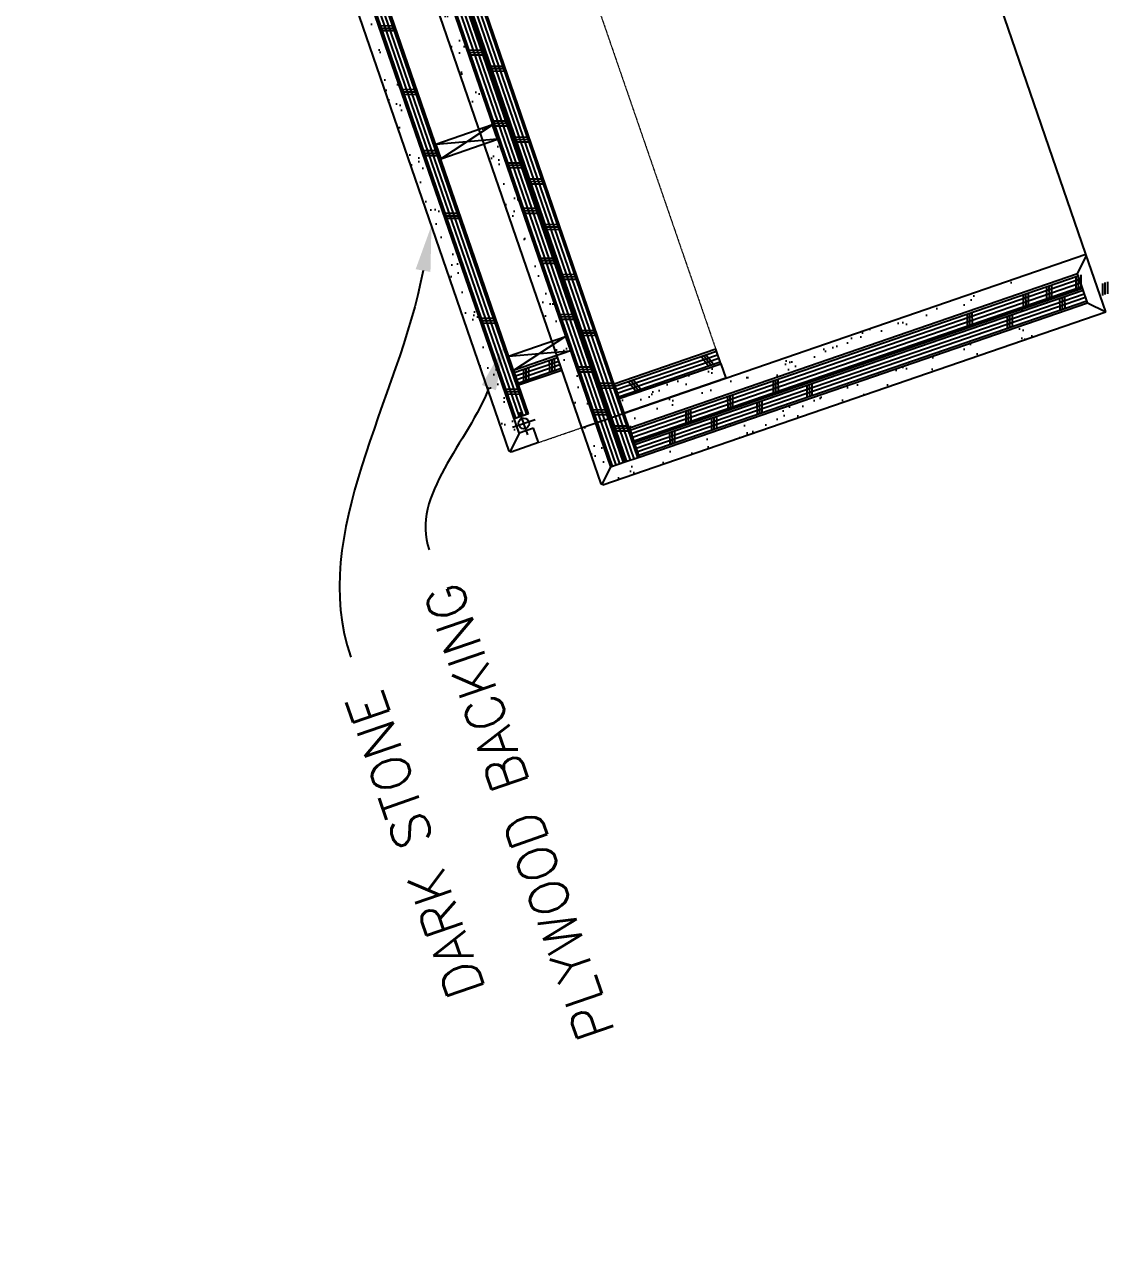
# Model space of a CAD drawing. Extents: x 760773 to 1075934, y 719259 to 1013331.
# Drawn here: x 822068 to 823490, y 821631 to 823238 of the extents above; entities that cross this region are included whole.
import ezdxf
from ezdxf import colors
from ezdxf.entities.mleader import LeaderData, LeaderLine
from ezdxf.math import Vec2, Vec3

# ---------------------------------------------------------------- set-up
doc = ezdxf.new("R2010")
doc.units = 0
doc.header["$MEASUREMENT"] = 0
doc.linetypes.add('DASHED', pattern=[0.75, 0.5, -0.25])
doc.layers.add('72471 FF-FUR', color=9, linetype='Continuous', lineweight=30)
for name, color, linetype in [('A-TEXT', 7, 'Continuous'), ('EXIST2', 11, 'Continuous'), ('MED', 7, 'Continuous'), ('THICK', 1, 'Continuous'), ('THIN', 2, 'Continuous')]:
    doc.layers.add(name, color=color, linetype=linetype)
doc.styles.add('STANDARD1', font='romans')
pattern_1 = [(236.5, (814360.593, 818213.2), (13.73748, -36.02678), [0, -30.4, 0, -34, 0, -32.5]), (206.5, (814360.593, 818213.2), (-15.09112, -64.8915), [0, -16.4, 0, -27.4, 0, -10.5]), (166.5, (814383.853, 818221.208), (-58.85273, -20.38432), [0, -10, 0, -36, 0, -47]), (156.5, (814383.853, 818221.21), (-51.1321, -36.17115), [0, -5, 0, -23.6, 0, -27])]

msp = doc.modelspace()

# ---------------------------------------------------------------- hatches: boundary and pattern name
at = {"layer": 'EXIST2'}
h = msp.add_hatch(dxfattribs=at)
h.set_pattern_fill('AR-SAND', color=256, scale=20)
h.set_pattern_definition(pattern_1)
h.paths.add_polyline_path([(822799.37662, 822709.30777), (822817.34147, 822715.49356), (822355.0347, 824058.12994), (822337.06984, 824051.94415)])
at = {"layer": 'THIN'}
h = msp.add_hatch(dxfattribs=at)
h.set_pattern_fill('AR-SAND', color=256, scale=20)
h.set_pattern_definition([(236.5, (815482.752, 818599.59), (13.73748, -36.02678), [0, -30.4, 0, -34, 0, -32.5]), (206.5, (815482.75, 818599.59), (-15.09112, -64.8915), [0, -16.4, 0, -27.4, 0, -10.5]), (166.5, (815506.012, 818607.6), (-58.85273, -20.38432), [0, -10, 0, -36, 0, -47]), (156.5, (815506.01, 818607.6), (-51.1321, -36.17115), [0, -5, 0, -23.6, 0, -27])])
h.paths.add_polyline_path([(822723.73514, 822683.26232), (822261.42836, 824025.89869), (822242.51798, 824019.38733), (822704.82476, 822676.75095)])
h = msp.add_hatch(dxfattribs=at)
h.set_pattern_fill('AR-SAND', color=256, scale=20)
h.set_pattern_definition(pattern_1)
h.paths.add_polyline_path([(822825.42207, 822633.66628), (822837.20113, 822657.81693), (822817.34147, 822715.49356), (822799.37662, 822709.30777)])
h.paths.add_polyline_path([(822825.42207, 822633.66628), (823392.73322, 822829.00717), (823368.58257, 822840.78623), (822875.02188, 822670.83966), (822856.1115, 822664.32829), (822837.20113, 822657.81693)])
h.paths.add_polyline_path([(823362.07121, 822859.6966), (823368.58257, 822840.78623), (823392.73322, 822829.00717), (823367.3389, 822902.75762), (823355.55985, 822878.60698)])
h.paths.add_polyline_path([(822861.99915, 822708.6604), (823355.55985, 822878.60698), (823367.3389, 822902.75762), (823366.68777, 822904.64866), (822988.48034, 822774.4214), (822855.16222, 822728.51629)])
h = msp.add_hatch(dxfattribs=at)
h.set_pattern_fill('AR-SAND', color=256, scale=20)
h.set_pattern_definition(pattern_1)
h.paths.add_polyline_path([(822981.96897, 822793.33177), (822848.65085, 822747.42666), (822855.16222, 822728.51629), (822988.48034, 822774.4214)])

# ---------------------------------------------------------------- linework, layer by layer
at = {"layer": '72471 FF-FUR', "linetype": 'Continuous', "lineweight": 0, "ltscale": 0.001}
msp.add_line((822988.48034, 822774.4214), (822988.48034, 822774.4214), dxfattribs=at)
at = {"layer": 'MED'}
for p, q in [((823461.23962, 822937.20548), (822731.96696, 825055.16709)), ((822337.06984, 824051.94415), (822799.37662, 822709.30777)), ((822988.48034, 822774.4214), (823461.23962, 822937.20548)), ((822799.37662, 822709.30777), (822988.48034, 822774.4214))]:
    msp.add_line(p, q, dxfattribs=at)
at = {"layer": 'MED', "flags": 128}
for points in [[(822856.1115, 822664.32829), (822087.11952, 824897.64317), (822068.20915, 824891.13181), (822837.20113, 822657.81693), (822856.1115, 822664.32829)], [(822875.02188, 822670.83966), (822106.02989, 824904.15453), (822087.11952, 824897.64317), (822856.1115, 822664.32829), (822875.02188, 822670.83966)], [(823450.1117, 822911.16379), (822861.99915, 822708.6604), (822868.51051, 822689.75003), (823456.62307, 822892.25342), (823450.1117, 822911.16379)], [(823456.62307, 822892.25342), (822868.51051, 822689.75003), (822875.02188, 822670.83966), (823463.13443, 822873.34305), (823456.62307, 822892.25342)], [(822766.81981, 822803.85963), (822710.08869, 822784.32554), (822716.60006, 822765.41516), (822773.33117, 822784.94925), (822766.81981, 822803.85963)]]:
    msp.add_lwpolyline(points, dxfattribs=at)
at = {"layer": 'THICK'}
for p, q in [((822704.17363, 822678.64199), (822243.16912, 824017.49629)), ((822717.22377, 822702.17269), (822267.93972, 824006.98832)), ((822729.62278, 822727.59442), (822293.36145, 823994.58931)), ((823487.28508, 822861.56399), (823461.23962, 822937.20548)), ((822827.31311, 822634.31742), (823487.28508, 822861.56399)), ((822729.62278, 822727.59442), (822710.71241, 822721.08306)), ((822736.13414, 822708.68405), (822717.22377, 822702.17269)), ((822799.37662, 822709.30777), (822824.77094, 822635.55732)), ((822742.64551, 822689.77368), (822706.7158, 822677.40209)), ((822706.7158, 822677.40209), (822704.17363, 822678.64199)), ((822827.31311, 822634.31742), (822824.77094, 822635.55732))]:
    msp.add_line(p, q, dxfattribs=at)
at = {"layer": 'THICK', "flags": 128}
for points in [[(822614.4084, 823062.20128), (822689.10437, 823087.92116), (822682.593, 823106.83154), (822607.89704, 823081.11165)], [(822703.57733, 822803.23591), (822778.2733, 822828.95579), (822784.78466, 822810.04542), (822710.08869, 822784.32554)]]:
    msp.add_lwpolyline(points, close=True, dxfattribs=at)
at = {"layer": 'THICK'}
for points in [[(822848.65085, 822747.42666), (822981.96897, 822793.33177), (822975.45761, 822812.24214), (822842.13949, 822766.33703), (822848.65085, 822747.42666)], [(822729.62278, 822727.59442), (822716.60006, 822765.41516), (822773.33117, 822784.94925)], [(822742.64551, 822689.77368), (822736.13414, 822708.68405)]]:
    msp.add_lwpolyline(points, dxfattribs=at)
msp.add_lwpolyline([(822988.48034, 822774.4214), (822855.16222, 822728.51629), (822848.65085, 822747.42666), (822981.96897, 822793.33177)], close=True, dxfattribs=at)
at = {"layer": 'THIN'}
for p, q in [((822089.48332, 824898.45709), (822858.4753, 822665.14221)), ((822094.21091, 824900.08493), (822863.20289, 822666.77005)), ((822098.93851, 824901.71277), (822867.93049, 822668.39789)), ((822103.6661, 824903.34061), (822872.65808, 822670.02574)), ((822070.57295, 824891.94573), (822839.56493, 822658.63085)), ((822075.30054, 824893.57357), (822844.29252, 822660.25869)), ((822080.02813, 824895.20141), (822849.02011, 822661.88653)), ((822084.75573, 824896.82925), (822853.74771, 822663.51437)), ((822713.07621, 822721.89698), (822276.81488, 823988.89187)), ((822717.8038, 822723.52482), (822281.54247, 823990.51971)), ((822722.53139, 822725.15266), (822286.27006, 823992.14755)), ((822727.25898, 822726.7805), (822290.99766, 823993.77539)), ((822535.75829, 823236.86561), (822551.56409, 823237.03552)), ((822536.90706, 823233.52933), (822552.71287, 823233.69924)), ((822537.98547, 823230.39739), (822553.79128, 823230.5673)), ((822667.4312, 823204.61681), (822651.62539, 823204.4469)), ((822668.50961, 823201.48488), (822652.7038, 823201.31497)), ((822669.65838, 823198.14859), (822653.85258, 823197.97868)), ((822695.87015, 823183.45515), (822680.06435, 823183.28524)), ((822696.94857, 823180.32321), (822681.14276, 823180.1533)), ((822698.09734, 823176.98693), (822682.29153, 823176.81702)), ((822564.55791, 823153.22542), (822580.36372, 823153.39533)), ((822565.70669, 823149.88914), (822581.51249, 823150.05905)), ((822566.7851, 823146.7572), (822582.5909, 823146.92711)), ((822614.4084, 823062.20128), (822682.593, 823106.83154)), ((822699.4606, 823111.59666), (822683.6548, 823111.42676)), ((822700.53901, 823108.46473), (822684.73321, 823108.29482)), ((822701.68779, 823105.12845), (822685.88198, 823104.95854)), ((822689.10437, 823087.92116), (822607.89704, 823081.11165)), ((822727.89956, 823090.435), (822712.09375, 823090.26509)), ((822728.97797, 823087.30307), (822713.17217, 823087.13316)), ((822730.12675, 823083.96678), (822714.32094, 823083.79687)), ((822592.23124, 823072.85624), (822608.03705, 823073.02615)), ((822593.38002, 823069.51996), (822609.18582, 823069.68987)), ((822594.45843, 823066.38802), (822610.26423, 823066.55793)), ((822718.39144, 823056.61751), (822702.58564, 823056.4476)), ((822719.46985, 823053.48557), (822703.66405, 823053.31566)), ((822720.61863, 823050.14929), (822704.81282, 823049.97938)), ((822746.8304, 823035.45585), (822731.02459, 823035.28594)), ((822747.90881, 823032.32391), (822732.10301, 823032.154)), ((822749.05759, 823028.98763), (822733.25178, 823028.81772)), ((822620.53343, 822990.66071), (822636.33924, 822990.83062)), ((822621.68221, 822987.32443), (822637.48801, 822987.49434)), ((822738.93338, 822996.9594), (822723.12757, 822996.78949)), ((822740.01179, 822993.82746), (822724.20598, 822993.65755)), ((822741.16056, 822990.49118), (822725.35476, 822990.32127)), ((822622.76062, 822984.19249), (822638.56642, 822984.3624)), ((822767.37233, 822975.79774), (822751.56653, 822975.62783)), ((822768.45075, 822972.6658), (822752.64494, 822972.49589)), ((822769.59952, 822969.32952), (822753.79372, 822969.15961)), ((822761.48923, 822931.45246), (822745.68342, 822931.28255)), ((822762.56764, 822928.32052), (822746.76183, 822928.15061)), ((822763.71641, 822924.98424), (822747.91061, 822924.81433)), ((823450.1117, 822911.16379), (823461.89076, 822935.31444)), ((822789.92818, 822910.29079), (822774.12238, 822910.12088)), ((822791.0066, 822907.15886), (822775.20079, 822906.98895)), ((822862.81307, 822706.2966), (823450.92562, 822908.79999)), ((822864.44091, 822701.56901), (823452.55346, 822904.0724)), ((823447.92398, 822907.76645), (823448.09389, 822891.96064)), ((823451.05592, 822908.84486), (823451.22583, 822893.03905)), ((823454.3922, 822909.99363), (823454.56211, 822894.18783)), ((822792.15537, 822903.82257), (822776.34957, 822903.65267)), ((822866.06875, 822696.84142), (823454.18131, 822899.34481)), ((822867.69659, 822692.11382), (823455.80915, 822894.61722)), ((822869.32443, 822687.38623), (823457.43699, 822889.88962)), ((823409.52093, 822894.54322), (823409.69084, 822878.73741)), ((823412.65287, 822895.62163), (823412.82278, 822879.81582)), ((823415.98915, 822896.7704), (823416.15906, 822880.9646)), ((823482.91113, 822898.66107), (823483.08104, 822882.85527)), ((823486.04307, 822899.73949), (823486.21298, 822883.93368)), ((823489.37935, 822900.88826), (823489.54926, 822885.08245)), ((822870.95227, 822682.65864), (823459.06483, 822885.16203)), ((822872.58011, 822677.93105), (823460.69267, 822880.43444)), ((822874.20795, 822673.20345), (823462.32051, 822875.70684)), ((823378.90774, 822884.00225), (823379.07764, 822868.19644)), ((823382.03967, 822885.08066), (823382.20958, 822869.27485)), ((823385.37595, 822886.22943), (823385.54586, 822870.42363)), ((823426.76232, 822879.32749), (823426.93223, 822863.52168)), ((823429.89426, 822880.4059), (823430.06417, 822864.60009)), ((823433.23054, 822881.55467), (823433.40045, 822865.74887)), ((823463.13443, 822873.34305), (823487.28508, 822861.56399)), ((822786.86456, 822857.75714), (822771.05875, 822857.58723)), ((823305.21242, 822858.62692), (823305.38233, 822842.82111)), ((823308.34436, 822859.70533), (823308.51427, 822843.89952)), ((823311.68064, 822860.8541), (823311.85055, 822845.0483)), ((823360.87801, 822856.6417), (823361.04792, 822840.8359)), ((823364.21429, 822857.79048), (823364.3842, 822841.98467)), ((822667.91353, 822853.05892), (822683.71933, 822853.22883)), ((822669.0623, 822849.72264), (822684.86811, 822849.89255)), ((822670.14071, 822846.59071), (822685.94652, 822846.76061)), ((822787.94297, 822854.62521), (822772.13716, 822854.4553)), ((822789.09174, 822851.28892), (822773.28594, 822851.11901)), ((823357.74607, 822855.56329), (823357.91598, 822839.75748)), ((822778.2733, 822828.95579), (822710.08869, 822784.32554)), ((822815.30352, 822836.59548), (822799.49771, 822836.42557)), ((822816.38193, 822833.46354), (822800.57612, 822833.29364)), ((822817.5307, 822830.12726), (822801.7249, 822829.95735)), ((822703.57733, 822803.23591), (822784.78466, 822810.04542)), ((822842.95341, 822763.97324), (822976.27153, 822809.87835)), ((822710.90261, 822781.96174), (822767.63373, 822801.49583)), ((822712.53045, 822777.23415), (822769.26157, 822796.76824)), ((822714.15829, 822772.50655), (822770.88941, 822792.04064)), ((822756.9459, 822797.81572), (822757.11581, 822782.00991)), ((822760.07784, 822798.89413), (822760.24775, 822783.08832)), ((822763.41412, 822800.0429), (822763.58403, 822784.2371)), ((822844.58125, 822759.24564), (822977.89937, 822805.15075)), ((822846.20909, 822754.51805), (822979.52721, 822800.42316)), ((822847.83693, 822749.79046), (822981.15505, 822795.69557)), ((822965.65848, 822790.35967), (822956.06135, 822802.91942)), ((822968.79042, 822791.43808), (822959.19328, 822803.99783)), ((822972.1267, 822792.58686), (822962.52957, 822805.14661)), ((822715.78613, 822767.77896), (822772.51725, 822787.31305)), ((822723.02355, 822786.13531), (822723.19346, 822770.32951)), ((822726.15549, 822787.21373), (822726.3254, 822771.40792)), ((822729.49177, 822788.3625), (822729.66168, 822772.5567)), ((822810.62876, 822788.7409), (822794.82295, 822788.57099)), ((822811.70717, 822785.60896), (822795.90136, 822785.43905)), ((822812.85594, 822782.27268), (822797.05014, 822782.10277)), ((822699.98936, 822759.90394), (822715.79517, 822760.07385)), ((822839.06771, 822767.57924), (822823.26191, 822767.40933)), ((822840.14613, 822764.4473), (822824.34032, 822764.27739)), ((822841.2949, 822761.11102), (822825.4891, 822760.94111)), ((822870.23535, 822757.50285), (822860.63821, 822770.0626)), ((822873.36728, 822758.58126), (822863.77015, 822771.14101)), ((822876.70357, 822759.73004), (822867.10643, 822772.28979)), ((823050.60176, 822770.95743), (823050.77167, 822755.15163)), ((823053.7337, 822772.03585), (823053.90361, 822756.23004)), ((823057.06998, 822773.18462), (823057.23989, 822757.37882)), ((823094.94705, 822765.07433), (823095.11696, 822749.26852)), ((823098.07898, 822766.15274), (823098.24889, 822750.34693)), ((823101.41527, 822767.30151), (823101.58518, 822751.49571)), ((822701.13814, 822756.56765), (822716.94394, 822756.73756)), ((822702.21655, 822753.43572), (822718.02235, 822753.60563)), ((822990.94365, 822750.4155), (822991.11356, 822734.60969)), ((822994.07559, 822751.49391), (822994.2455, 822735.68811)), ((822997.41187, 822752.64269), (822997.58178, 822736.83688)), ((823032.57204, 822743.59689), (823032.74195, 822727.79108)), ((823035.90832, 822744.74566), (823036.07823, 822728.93986)), ((822728.61755, 822700.11742), (822718.43461, 822729.6908)), ((822829.96234, 822732.59209), (822814.15654, 822732.42218)), ((822831.04075, 822729.46015), (822815.23495, 822729.29024)), ((822935.9645, 822731.48466), (822936.13441, 822715.67885)), ((822939.09643, 822732.56307), (822939.26634, 822716.75727)), ((822942.43272, 822733.71185), (822942.60263, 822717.90604)), ((823029.4401, 822742.51848), (823029.61001, 822726.71267)), ((822708.73939, 822709.81265), (822738.31277, 822719.99558)), ((822832.18953, 822726.12387), (822816.38372, 822725.95396)), ((822858.4013, 822711.43043), (822842.59549, 822711.26052)), ((822969.78199, 822721.97654), (822969.9519, 822706.17074)), ((822972.91393, 822723.05495), (822973.08384, 822707.24915)), ((822976.25021, 822724.20373), (822976.42012, 822708.39792)), ((822717.22377, 822702.17269), (822705.44471, 822678.02204)), ((822859.47971, 822708.29849), (822843.67391, 822708.12858)), ((822860.62849, 822704.96221), (822844.82268, 822704.7923)), ((822914.80284, 822703.0457), (822914.97275, 822687.2399)), ((822917.93477, 822704.12411), (822918.10468, 822688.31831)), ((822921.27106, 822705.27289), (822921.44097, 822689.46708)), ((822837.20113, 822657.81693), (822826.04202, 822634.93737))]:
    msp.add_line(p, q, dxfattribs=at)
at = {"layer": 'THIN', "linetype": 'DASHED', "lineweight": 0}
for p in [(822526.17356, 824117.05778), (822742.64551, 822689.77368)]:
    msp.add_line(p, (822988.48034, 822774.4214), dxfattribs=at)
at = {"layer": 'THIN'}
msp.add_circle((822723.52608, 822714.90411), 7.09465, dxfattribs=at)

# ---------------------------------------------------------------- leaders
at = {"layer": 'A-TEXT'}
ml = msp.add_multileader_mtext('Standard', dxfattribs=at)
ml.set_content('DARK STONE ', color=256, style='STANDARD1')
ml.set_leader_properties()
ml.build(insert=Vec2(0, 0))
ml.multileader.update_dxf_attribs({"leader_type": 2, "dogleg_length": 100, "arrow_head_size": 60})
ctx = ml.context
ctx.base_point, ctx.char_height, ctx.arrow_head_size, ctx.landing_gap_size, ctx.plane_origin, ctx.plane_x_axis, ctx.plane_y_axis = Vec3(822680.07387, 821874.64365), 50, 60, 50, Vec3(821396.96214, 822979.44671), Vec3(-0.3255681545, 0.9455185756), Vec3(-0.9455185756, -0.3255681545)
ctx.text_align_type = 2
notes = []
notes.append((ctx, [(0, (1, 1, 0), (822463.8036, 822502.73813), (0.3255681545, -0.9455185756), 100, [(0, [(822602.30654, 822974.4855)], 0, [])])]))
ctx.mtext.insert, ctx.mtext.text_direction, ctx.mtext.rotation, ctx.mtext.width, ctx.mtext.alignment, ctx.mtext.line_spacing_factor, ctx.mtext.flow_direction = Vec3(822489.00086, 822352.77114), Vec3(-0.3255681545, 0.9455185756), 1.9024088847, 763.4386165, 3, 0.975, 5
ml = msp.add_multileader_mtext('Standard', dxfattribs=at)
ml.set_content('PLYWOOD BACKING', color=256, style='STANDARD1')
ml.set_leader_properties()
ml.build(insert=Vec2(0, 0))
ml.multileader.update_dxf_attribs({"leader_type": 2, "dogleg_length": 100, "arrow_head_size": 60})
ctx = ml.context
ctx.base_point, ctx.char_height, ctx.arrow_head_size, ctx.landing_gap_size, ctx.plane_origin, ctx.plane_x_axis, ctx.plane_y_axis = Vec3(822857.24679, 821799.54298), 50, 60, 50, Vec3(821155.18176, 823301.1027), Vec3(-0.3255681545, 0.9455185756), Vec3(-0.9455185756, -0.3255681545)
ctx.text_align_type = 2
notes.append((ctx, [(0, (1, 1, 0), (822566.56093, 822643.75599), (0.3255681545, -0.9455185756), 100, [(0, [(822698.42939, 822818.18661)], 0, [])])]))
ctx.mtext.insert, ctx.mtext.text_direction, ctx.mtext.rotation, ctx.mtext.width, ctx.mtext.alignment, ctx.mtext.line_spacing_factor, ctx.mtext.flow_direction = Vec3(822591.75819, 822493.789), Vec3(-0.3255681545, 0.9455185756), 1.9024088847, 763.4386165, 3, 0.975, 5
for ctx, leaders in notes:
    for number, flags, end, landing, length, lines in leaders:
        leader = LeaderData()
        leader.index, (leader.has_last_leader_line, leader.has_dogleg_vector, leader.attachment_direction) = number, flags
        leader.last_leader_point, leader.dogleg_vector, leader.dogleg_length = Vec3(end), Vec3(landing), length
        for number, points, colour, breaks in lines:
            line = LeaderLine()
            line.index, line.vertices, line.color, line.breaks = number, Vec3.list(points), colors.encode_raw_color(colour), breaks
            leader.lines.append(line)
        ctx.leaders.append(leader)

doc.saveas('drawing.dxf')
